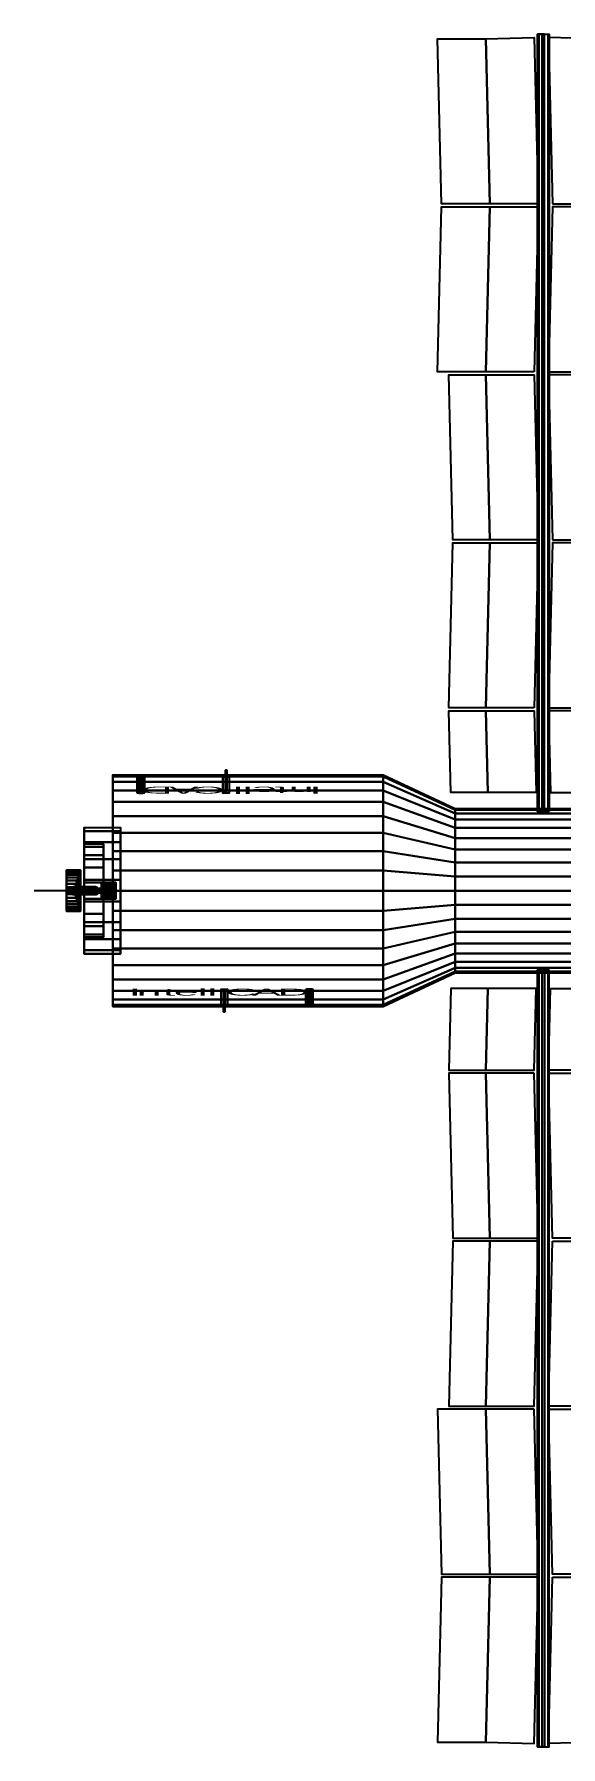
# Model space of a CAD drawing. Extents: x -10.7 to 3.9, y -6 to 6.
# Drawn here: x -10.71 to -7.04, y -5.95 to 5.95 of the extents above; entities that cross this region are included whole.
import ezdxf

# ---------------------------------------------------------------- set-up
doc = ezdxf.new("R2010")
doc.units = 0
doc.header["$MEASUREMENT"] = 0
doc.layers.get('0').update_dxf_attribs({"linetype": 'CONTINUOUS'})
doc.styles.add('IC_ROMND', font='ic-romnd.shx')
doc.styles.get("Standard").update_dxf_attribs({"font": 'ic-txt.shx'})

# ---------------------------------------------------------------- blocks, each defined once
blk = doc.blocks.new('SERVICE_MODULE_2000')
at = {"color": 7}
blk.add_line((5.953, 0), (0, 0), dxfattribs=at)
at = {"color": 252}
for points in [[(3.168, 4.772, 0.179), (2.831, 4.772, 0.301), (2.803, 5.919, 0.226), (3.14, 5.919, 0.103)], [(3.504, 4.772, 0.056), (3.168, 4.772, 0.179), (3.14, 5.919, 0.103), (3.477, 5.929, -0.02)], [(3.604, 4.772, 0.02), (3.941, 4.772, -0.103), (3.914, 5.919, -0.178), (3.576, 5.929, -0.056)], [(3.14, 3.605, 0.103), (2.803, 3.605, 0.226), (2.831, 4.752, 0.301), (3.168, 4.752, 0.179)], [(3.477, 3.605, -0.019), (3.14, 3.605, 0.103), (3.168, 4.752, 0.179), (3.504, 4.752, 0.056)], [(3.577, 3.605, -0.056), (3.914, 3.605, -0.178), (3.941, 4.752, -0.103), (3.604, 4.752, 0.02)], [(3.168, 2.438, 0.179), (2.911, 2.438, 0.272), (2.883, 3.585, 0.197), (3.14, 3.585, 0.103)], [(3.504, 2.438, 0.056), (3.168, 2.438, 0.179), (3.14, 3.585, 0.103), (3.477, 3.585, -0.019)], [(3.604, 2.438, 0.02), (3.941, 2.438, -0.103), (3.914, 3.585, -0.178), (3.577, 3.585, -0.056)], [(3.14, 1.27, 0.103), (2.883, 1.27, 0.197), (2.911, 2.418, 0.272), (3.168, 2.418, 0.179)], [(3.477, 1.27, -0.019), (3.14, 1.27, 0.103), (3.168, 2.418, 0.179), (3.504, 2.418, 0.056)], [(3.577, 1.27, -0.056), (3.914, 1.27, -0.178), (3.941, 2.418, -0.103), (3.604, 2.418, 0.02)], [(3.154, 0.682, 0.141), (2.897, 0.682, 0.234), (2.883, 1.25, 0.197), (3.14, 1.25, 0.103)], [(3.491, 0.682, 0.018), (3.154, 0.682, 0.141), (3.14, 1.25, 0.103), (3.477, 1.25, -0.019)], [(3.59, 0.682, -0.018), (3.927, 0.682, -0.141), (3.914, 1.25, -0.178), (3.577, 1.25, -0.056)], [(3.154, -0.679, 0.141), (2.897, -0.679, 0.234), (2.883, -1.248, 0.197), (3.14, -1.248, 0.103)], [(3.491, -0.679, 0.018), (3.154, -0.679, 0.141), (3.14, -1.248, 0.103), (3.477, -1.248, -0.019)], [(3.59, -0.679, -0.018), (3.927, -0.679, -0.141), (3.914, -1.248, -0.178), (3.577, -1.248, -0.056)], [(3.14, -1.268, 0.103), (2.883, -1.268, 0.197), (2.911, -2.415, 0.272), (3.168, -2.415, 0.179)], [(3.477, -1.268, -0.019), (3.14, -1.268, 0.103), (3.168, -2.415, 0.179), (3.504, -2.415, 0.056)], [(3.577, -1.268, -0.056), (3.914, -1.268, -0.178), (3.941, -2.415, -0.103), (3.604, -2.415, 0.02)], [(3.168, -2.435, 0.179), (2.911, -2.435, 0.272), (2.883, -3.582, 0.197), (3.14, -3.582, 0.103)], [(3.504, -2.435, 0.056), (3.168, -2.435, 0.179), (3.14, -3.582, 0.103), (3.477, -3.582, -0.019)], [(3.604, -2.435, 0.02), (3.941, -2.435, -0.103), (3.914, -3.582, -0.178), (3.577, -3.582, -0.056)], [(3.14, -3.602, 0.103), (2.803, -3.602, 0.226), (2.831, -4.75, 0.301), (3.168, -4.75, 0.179)], [(3.477, -3.602, -0.019), (3.14, -3.602, 0.103), (3.168, -4.75, 0.179), (3.504, -4.75, 0.056)], [(3.577, -3.602, -0.056), (3.914, -3.602, -0.178), (3.941, -4.75, -0.103), (3.604, -4.75, 0.02)], [(3.168, -4.77, 0.179), (2.831, -4.77, 0.301), (2.803, -5.917, 0.226), (3.14, -5.917, 0.103)], [(3.504, -4.77, 0.056), (3.168, -4.77, 0.179), (3.14, -5.917, 0.103), (3.477, -5.927, -0.02)], [(3.604, -4.77, 0.02), (3.941, -4.77, -0.103), (3.914, -5.917, -0.178), (3.576, -5.927, -0.056)]]:
    blk.add_3dface(points, dxfattribs=at)
at = {"color": 192, "extrusion": (0, 0.978898, 0.20435), "style": 'IC_ROMND'}
for s, p in [('D', (-0.963, -0.106, 0.716)), ('A', (-1.143, -0.106, 0.716)), ('C', (-1.327, -0.106, 0.716)), ('l', (-1.451, -0.106, 0.716)), ('l', (-1.518, -0.106, 0.716)), ('e', (-1.685, -0.106, 0.716)), ('t', (-1.761, -0.106, 0.716)), ('n', (-1.943, -0.106, 0.716)), ('I', (-1.999, -0.106, 0.716))]:
    blk.add_text(s, height=0.233, dxfattribs=at).set_placement(p)
at = {"color": 192, "extrusion": (0, 0.978898, 0.20435)}
blk.add_text('R', height=0.0278, dxfattribs=at).set_placement((-1.091, 0.094, 0.716))
at = {"color": 192, "extrusion": (0, -0.978898, 0.20435), "style": 'IC_ROMND'}
for s, p in [('I', (0.656, -0.103, 0.723)), ('n', (0.712, -0.103, 0.723)), ('t', (0.894, -0.103, 0.723)), ('e', (0.97, -0.103, 0.723)), ('l', (1.137, -0.103, 0.723)), ('l', (1.203, -0.103, 0.723)), ('C', (1.328, -0.103, 0.723)), ('A', (1.511, -0.103, 0.723)), ('D', (1.691, -0.103, 0.723))]:
    blk.add_text(s, height=0.233, dxfattribs=at).set_placement(p)
at = {"color": 192, "extrusion": (0, -0.978898, 0.20435)}
blk.add_text('R', height=0.0278, dxfattribs=at).set_placement((1.905, 0.097, 0.723))
at = {"color": 61}
mesh = blk.add_polymesh((2, 6), dxfattribs=dict(at, n_close=True))
for k, corner in enumerate([(3.581, 0.551, -0.015), (3.573, 0.551, 0.027), (3.533, 0.551, 0.042), (3.5, 0.551, 0.014), (3.508, 0.551, -0.028), (3.548, 0.551, -0.042), (3.581, 5.951, -0.015), (3.573, 5.951, 0.027), (3.533, 5.951, 0.042), (3.5, 5.951, 0.014), (3.508, 5.951, -0.028), (3.548, 5.951, -0.042)]):
    mesh.set_mesh_vertex(divmod(k, 6), corner)
at = {"color": 192}
mesh = blk.add_polymesh((6, 3), dxfattribs=at)
for k, corner in enumerate([(1.339, 0.805, 0.219), (1.339, 0.691, 0.195), (1.339, 0.691, 0.195), (1.329, 0.805, 0.219), (1.329, 0.691, 0.195), (1.329, 0.691, 0.195), (1.329, 0.837, 0.067), (1.329, 0.723, 0.043), (1.329, 0.691, 0.195), (1.339, 0.837, 0.067), (1.339, 0.723, 0.043), (1.339, 0.691, 0.195), (1.339, 0.837, 0.067), (1.339, 0.837, 0.067), (1.339, 0.805, 0.219), (1.329, 0.837, 0.067), (1.329, 0.837, 0.067), (1.329, 0.805, 0.219)]):
    mesh.set_mesh_vertex(divmod(k, 3), corner)
at = {"color": 61}
mesh = blk.add_polymesh((36, 4), dxfattribs=dict(at, m_close=True))
for k, corner in enumerate([(0.547, 0.389), (0.547, 0.805), (2.427, 0.805), (2.427, 0.747), (0.547, 0.383, 0.068), (0.547, 0.793, 0.14), (2.427, 0.793, 0.14), (2.427, 0.735, 0.13), (0.547, 0.366, 0.133), (0.547, 0.756, 0.275), (2.427, 0.756, 0.275), (2.427, 0.702, 0.255), (0.547, 0.337, 0.195), (0.547, 0.697, 0.403), (2.427, 0.697, 0.403), (2.427, 0.647, 0.373), (0.547, 0.298, 0.25), (0.547, 0.617, 0.517), (2.427, 0.617, 0.517), (2.427, 0.572, 0.48), (0.547, 0.25, 0.298), (0.547, 0.517, 0.617), (2.427, 0.517, 0.617), (2.427, 0.48, 0.572), (0.547, 0.195, 0.337), (0.547, 0.402, 0.697), (2.427, 0.402, 0.697), (2.427, 0.373, 0.647), (0.547, 0.133, 0.366), (0.547, 0.275, 0.756), (2.427, 0.275, 0.756), (2.427, 0.255, 0.702), (0.547, 0.068, 0.383), (0.547, 0.14, 0.793), (2.427, 0.14, 0.793), (2.427, 0.13, 0.735), (0.547, 0, 0.389), (0.547, 0, 0.805), (2.427, 0, 0.805), (2.427, 0, 0.747), (0.547, -0.068, 0.383), (0.547, -0.14, 0.793), (2.427, -0.14, 0.793), (2.427, -0.13, 0.735), (0.547, -0.133, 0.366), (0.547, -0.275, 0.756), (2.427, -0.275, 0.756), (2.427, -0.255, 0.702), (0.547, -0.195, 0.337), (0.547, -0.402, 0.697), (2.427, -0.402, 0.697), (2.427, -0.373, 0.647), (0.547, -0.25, 0.298), (0.547, -0.517, 0.617), (2.427, -0.517, 0.617), (2.427, -0.48, 0.572), (0.547, -0.298, 0.25), (0.547, -0.617, 0.517), (2.427, -0.617, 0.517), (2.427, -0.572, 0.48), (0.547, -0.337, 0.195), (0.547, -0.697, 0.403), (2.427, -0.697, 0.403), (2.427, -0.647, 0.373), (0.547, -0.366, 0.133), (0.547, -0.756, 0.275), (2.427, -0.756, 0.275), (2.427, -0.702, 0.255), (0.547, -0.383, 0.068), (0.547, -0.793, 0.14), (2.427, -0.793, 0.14), (2.427, -0.735, 0.13), (0.547, -0.389), (0.547, -0.805), (2.427, -0.805), (2.427, -0.747), (0.547, -0.383, -0.068), (0.547, -0.793, -0.14), (2.427, -0.793, -0.14), (2.427, -0.735, -0.13), (0.547, -0.366, -0.133), (0.547, -0.756, -0.275), (2.427, -0.756, -0.275), (2.427, -0.702, -0.255), (0.547, -0.337, -0.195), (0.547, -0.697, -0.402), (2.427, -0.697, -0.402), (2.427, -0.647, -0.373), (0.547, -0.298, -0.25), (0.547, -0.617, -0.517), (2.427, -0.617, -0.517), (2.427, -0.572, -0.48), (0.547, -0.25, -0.298), (0.547, -0.517, -0.617), (2.427, -0.517, -0.617), (2.427, -0.48, -0.572), (0.547, -0.195, -0.337), (0.547, -0.402, -0.697), (2.427, -0.402, -0.697), (2.427, -0.373, -0.647), (0.547, -0.133, -0.366), (0.547, -0.275, -0.756), (2.427, -0.275, -0.756), (2.427, -0.255, -0.702), (0.547, -0.068, -0.383), (0.547, -0.14, -0.793), (2.427, -0.14, -0.793), (2.427, -0.13, -0.735), (0.547, 0, -0.389), (0.547, 0, -0.805), (2.427, 0, -0.805), (2.427, 0, -0.747), (0.547, 0.068, -0.383), (0.547, 0.14, -0.793), (2.427, 0.14, -0.793), (2.427, 0.13, -0.735), (0.547, 0.133, -0.366), (0.547, 0.275, -0.756), (2.427, 0.275, -0.756), (2.427, 0.255, -0.702), (0.547, 0.195, -0.337), (0.547, 0.402, -0.697), (2.427, 0.402, -0.697), (2.427, 0.373, -0.647), (0.547, 0.25, -0.298), (0.547, 0.517, -0.617), (2.427, 0.517, -0.617), (2.427, 0.48, -0.572), (0.547, 0.298, -0.25), (0.547, 0.617, -0.517), (2.427, 0.617, -0.517), (2.427, 0.572, -0.48), (0.547, 0.337, -0.195), (0.547, 0.697, -0.403), (2.427, 0.697, -0.403), (2.427, 0.647, -0.373), (0.547, 0.366, -0.133), (0.547, 0.756, -0.275), (2.427, 0.756, -0.275), (2.427, 0.702, -0.255), (0.547, 0.383, -0.068), (0.547, 0.793, -0.14), (2.427, 0.793, -0.14), (2.427, 0.735, -0.13)]):
    mesh.set_mesh_vertex(divmod(k, 4), corner)
at = {"color": 192}
mesh = blk.add_polymesh((2, 18), dxfattribs=dict(at, n_close=True))
for k, corner in enumerate([(0.716, 0.794, 0.275), (0.718, 0.792, 0.283), (0.722, 0.791, 0.29), (0.729, 0.789, 0.296), (0.737, 0.789, 0.299), (0.745, 0.789, 0.299), (0.753, 0.789, 0.296), (0.76, 0.791, 0.29), (0.764, 0.792, 0.283), (0.766, 0.794, 0.275), (0.764, 0.796, 0.267), (0.76, 0.797, 0.259), (0.753, 0.798, 0.254), (0.745, 0.799, 0.251), (0.737, 0.799, 0.251), (0.729, 0.798, 0.254), (0.722, 0.797, 0.259), (0.718, 0.796, 0.267), (0.716, 0.68, 0.251), (0.718, 0.678, 0.259), (0.722, 0.677, 0.267), (0.729, 0.675, 0.272), (0.737, 0.675, 0.275), (0.745, 0.675, 0.275), (0.753, 0.675, 0.272), (0.76, 0.677, 0.267), (0.764, 0.678, 0.259), (0.766, 0.68, 0.251), (0.764, 0.682, 0.243), (0.76, 0.683, 0.236), (0.753, 0.684, 0.23), (0.745, 0.685, 0.227), (0.737, 0.685, 0.227), (0.729, 0.684, 0.23), (0.722, 0.683, 0.236), (0.718, 0.682, 0.243)]):
    mesh.set_mesh_vertex(divmod(k, 18), corner)
mesh = blk.add_polymesh((2, 3), dxfattribs=dict(at, n_close=True))
for k, corner in enumerate([(1.333, 0.8, 0.244), (1.311, 0.792, 0.282), (1.355, 0.792, 0.282), (1.333, 0.686, 0.221), (1.311, 0.678, 0.258), (1.355, 0.678, 0.258)]):
    mesh.set_mesh_vertex(divmod(k, 3), corner)
at = {"color": 61}
mesh = blk.add_polymesh((36, 4), dxfattribs=dict(at, m_close=True))
for k, corner in enumerate([(2.427, 0.747), (2.427, 0.805), (2.927, 0.57), (2.927, 0.495), (2.427, 0.735, 0.13), (2.427, 0.793, 0.14), (2.927, 0.561, 0.099), (2.927, 0.488, 0.086), (2.427, 0.702, 0.255), (2.427, 0.756, 0.275), (2.927, 0.536, 0.195), (2.927, 0.465, 0.169), (2.427, 0.647, 0.373), (2.427, 0.697, 0.403), (2.927, 0.494, 0.285), (2.927, 0.429, 0.248), (2.427, 0.572, 0.48), (2.427, 0.617, 0.517), (2.927, 0.437, 0.366), (2.927, 0.379, 0.318), (2.427, 0.48, 0.572), (2.427, 0.517, 0.617), (2.927, 0.366, 0.437), (2.927, 0.318, 0.379), (2.427, 0.373, 0.647), (2.427, 0.402, 0.697), (2.927, 0.285, 0.494), (2.927, 0.248, 0.429), (2.427, 0.255, 0.702), (2.427, 0.275, 0.756), (2.927, 0.195, 0.536), (2.927, 0.169, 0.465), (2.427, 0.13, 0.735), (2.427, 0.14, 0.793), (2.927, 0.099, 0.561), (2.927, 0.086, 0.488), (2.427, 0, 0.747), (2.427, 0, 0.805), (2.927, 0, 0.57), (2.927, 0, 0.495), (2.427, -0.13, 0.735), (2.427, -0.14, 0.793), (2.927, -0.099, 0.561), (2.927, -0.086, 0.488), (2.427, -0.255, 0.702), (2.427, -0.275, 0.756), (2.927, -0.195, 0.536), (2.927, -0.169, 0.465), (2.427, -0.373, 0.647), (2.427, -0.402, 0.697), (2.927, -0.285, 0.494), (2.927, -0.248, 0.429), (2.427, -0.48, 0.572), (2.427, -0.517, 0.617), (2.927, -0.366, 0.437), (2.927, -0.318, 0.379), (2.427, -0.572, 0.48), (2.427, -0.617, 0.517), (2.927, -0.437, 0.366), (2.927, -0.379, 0.318), (2.427, -0.647, 0.373), (2.427, -0.697, 0.403), (2.927, -0.494, 0.285), (2.927, -0.429, 0.248), (2.427, -0.702, 0.255), (2.427, -0.756, 0.275), (2.927, -0.536, 0.195), (2.927, -0.465, 0.169), (2.427, -0.735, 0.13), (2.427, -0.793, 0.14), (2.927, -0.561, 0.099), (2.927, -0.488, 0.086), (2.427, -0.747), (2.427, -0.805), (2.927, -0.57), (2.927, -0.495), (2.427, -0.735, -0.13), (2.427, -0.793, -0.14), (2.927, -0.561, -0.099), (2.927, -0.488, -0.086), (2.427, -0.702, -0.255), (2.427, -0.756, -0.275), (2.927, -0.536, -0.195), (2.927, -0.465, -0.169), (2.427, -0.647, -0.373), (2.427, -0.697, -0.402), (2.927, -0.494, -0.285), (2.927, -0.429, -0.248), (2.427, -0.572, -0.48), (2.427, -0.617, -0.517), (2.927, -0.437, -0.366), (2.927, -0.379, -0.318), (2.427, -0.48, -0.572), (2.427, -0.517, -0.617), (2.927, -0.366, -0.437), (2.927, -0.318, -0.379), (2.427, -0.373, -0.647), (2.427, -0.402, -0.697), (2.927, -0.285, -0.494), (2.927, -0.248, -0.429), (2.427, -0.255, -0.702), (2.427, -0.275, -0.756), (2.927, -0.195, -0.536), (2.927, -0.169, -0.465), (2.427, -0.13, -0.735), (2.427, -0.14, -0.793), (2.927, -0.099, -0.561), (2.927, -0.086, -0.488), (2.427, 0, -0.747), (2.427, 0, -0.805), (2.927, 0, -0.57), (2.927, 0, -0.495), (2.427, 0.13, -0.735), (2.427, 0.14, -0.793), (2.927, 0.099, -0.561), (2.927, 0.086, -0.488), (2.427, 0.255, -0.702), (2.427, 0.275, -0.756), (2.927, 0.195, -0.536), (2.927, 0.169, -0.465), (2.427, 0.373, -0.647), (2.427, 0.402, -0.697), (2.927, 0.285, -0.494), (2.927, 0.248, -0.429), (2.427, 0.48, -0.572), (2.427, 0.517, -0.617), (2.927, 0.366, -0.437), (2.927, 0.318, -0.379), (2.427, 0.572, -0.48), (2.427, 0.617, -0.517), (2.927, 0.437, -0.366), (2.927, 0.379, -0.318), (2.427, 0.647, -0.373), (2.427, 0.697, -0.403), (2.927, 0.494, -0.285), (2.927, 0.429, -0.248), (2.427, 0.702, -0.255), (2.427, 0.756, -0.275), (2.927, 0.536, -0.195), (2.927, 0.465, -0.169), (2.427, 0.735, -0.13), (2.427, 0.793, -0.14), (2.927, 0.561, -0.099), (2.927, 0.488, -0.086)]):
    mesh.set_mesh_vertex(divmod(k, 4), corner)
mesh = blk.add_polymesh((36, 4), dxfattribs=dict(at, m_close=True))
for k, corner in enumerate([(2.927, 0.495), (2.927, 0.57), (4.127, 0.57), (4.127, 0.495), (2.927, 0.488, 0.086), (2.927, 0.561, 0.099), (4.127, 0.561, 0.099), (4.127, 0.488, 0.086), (2.927, 0.465, 0.169), (2.927, 0.536, 0.195), (4.127, 0.536, 0.195), (4.127, 0.465, 0.169), (2.927, 0.429, 0.248), (2.927, 0.494, 0.285), (4.127, 0.494, 0.285), (4.127, 0.429, 0.248), (2.927, 0.379, 0.318), (2.927, 0.437, 0.366), (4.127, 0.437, 0.366), (4.127, 0.379, 0.318), (2.927, 0.318, 0.379), (2.927, 0.366, 0.437), (4.127, 0.366, 0.437), (4.127, 0.318, 0.379), (2.927, 0.248, 0.429), (2.927, 0.285, 0.494), (4.127, 0.285, 0.494), (4.127, 0.248, 0.429), (2.927, 0.169, 0.465), (2.927, 0.195, 0.536), (4.127, 0.195, 0.536), (4.127, 0.169, 0.465), (2.927, 0.086, 0.488), (2.927, 0.099, 0.561), (4.127, 0.099, 0.561), (4.127, 0.086, 0.488), (2.927, 0, 0.495), (2.927, 0, 0.57), (4.127, 0, 0.57), (4.127, 0, 0.495), (2.927, -0.086, 0.488), (2.927, -0.099, 0.561), (4.127, -0.099, 0.561), (4.127, -0.086, 0.488), (2.927, -0.169, 0.465), (2.927, -0.195, 0.536), (4.127, -0.195, 0.536), (4.127, -0.169, 0.465), (2.927, -0.248, 0.429), (2.927, -0.285, 0.494), (4.127, -0.285, 0.494), (4.127, -0.248, 0.429), (2.927, -0.318, 0.379), (2.927, -0.366, 0.437), (4.127, -0.366, 0.437), (4.127, -0.318, 0.379), (2.927, -0.379, 0.318), (2.927, -0.437, 0.366), (4.127, -0.437, 0.366), (4.127, -0.379, 0.318), (2.927, -0.429, 0.248), (2.927, -0.494, 0.285), (4.127, -0.494, 0.285), (4.127, -0.429, 0.248), (2.927, -0.465, 0.169), (2.927, -0.536, 0.195), (4.127, -0.536, 0.195), (4.127, -0.465, 0.169), (2.927, -0.488, 0.086), (2.927, -0.561, 0.099), (4.127, -0.561, 0.099), (4.127, -0.488, 0.086), (2.927, -0.495), (2.927, -0.57), (4.127, -0.57), (4.127, -0.495), (2.927, -0.488, -0.086), (2.927, -0.561, -0.099), (4.127, -0.561, -0.099), (4.127, -0.488, -0.086), (2.927, -0.465, -0.169), (2.927, -0.536, -0.195), (4.127, -0.536, -0.195), (4.127, -0.465, -0.169), (2.927, -0.429, -0.248), (2.927, -0.494, -0.285), (4.127, -0.494, -0.285), (4.127, -0.429, -0.248), (2.927, -0.379, -0.318), (2.927, -0.437, -0.366), (4.127, -0.437, -0.366), (4.127, -0.379, -0.318), (2.927, -0.318, -0.379), (2.927, -0.366, -0.437), (4.127, -0.366, -0.437), (4.127, -0.318, -0.379), (2.927, -0.248, -0.429), (2.927, -0.285, -0.494), (4.127, -0.285, -0.494), (4.127, -0.248, -0.429), (2.927, -0.169, -0.465), (2.927, -0.195, -0.536), (4.127, -0.195, -0.536), (4.127, -0.169, -0.465), (2.927, -0.086, -0.488), (2.927, -0.099, -0.561), (4.127, -0.099, -0.561), (4.127, -0.086, -0.488), (2.927, 0, -0.495), (2.927, 0, -0.57), (4.127, 0, -0.57), (4.127, 0, -0.495), (2.927, 0.086, -0.488), (2.927, 0.099, -0.561), (4.127, 0.099, -0.561), (4.127, 0.086, -0.488), (2.927, 0.169, -0.465), (2.927, 0.195, -0.536), (4.127, 0.195, -0.536), (4.127, 0.169, -0.465), (2.927, 0.248, -0.429), (2.927, 0.285, -0.494), (4.127, 0.285, -0.494), (4.127, 0.248, -0.429), (2.927, 0.318, -0.379), (2.927, 0.366, -0.437), (4.127, 0.366, -0.437), (4.127, 0.318, -0.379), (2.927, 0.379, -0.318), (2.927, 0.437, -0.366), (4.127, 0.437, -0.366), (4.127, 0.379, -0.318), (2.927, 0.429, -0.248), (2.927, 0.494, -0.285), (4.127, 0.494, -0.285), (4.127, 0.429, -0.248), (2.927, 0.465, -0.169), (2.927, 0.536, -0.195), (4.127, 0.536, -0.195), (4.127, 0.465, -0.169), (2.927, 0.488, -0.086), (2.927, 0.561, -0.099), (4.127, 0.561, -0.099), (4.127, 0.488, -0.086)]):
    mesh.set_mesh_vertex(divmod(k, 4), corner)
at = {"color": 253}
mesh = blk.add_polymesh((18, 5), dxfattribs=dict(at, m_close=True))
for k, corner in enumerate([(0.481, 0), (0.481, 0.323), (0.347, 0.323), (0.347, 0.44), (0.6, 0.44), (0.481, 0), (0.481, 0.304, 0.11), (0.347, 0.304, 0.11), (0.347, 0.413, 0.15), (0.6, 0.413, 0.15), (0.481, 0), (0.481, 0.247, 0.208), (0.347, 0.247, 0.208), (0.347, 0.337, 0.283), (0.6, 0.337, 0.283), (0.481, 0), (0.481, 0.162, 0.28), (0.347, 0.162, 0.28), (0.347, 0.22, 0.381), (0.6, 0.22, 0.381), (0.481, 0), (0.481, 0.056, 0.318), (0.347, 0.056, 0.318), (0.347, 0.076, 0.433), (0.6, 0.076, 0.433), (0.481, 0), (0.481, -0.056, 0.318), (0.347, -0.056, 0.318), (0.347, -0.076, 0.433), (0.6, -0.076, 0.433), (0.481, 0), (0.481, -0.162, 0.28), (0.347, -0.162, 0.28), (0.347, -0.22, 0.381), (0.6, -0.22, 0.381), (0.481, 0), (0.481, -0.247, 0.208), (0.347, -0.247, 0.208), (0.347, -0.337, 0.283), (0.6, -0.337, 0.283), (0.481, 0), (0.481, -0.304, 0.11), (0.347, -0.304, 0.11), (0.347, -0.413, 0.15), (0.6, -0.413, 0.15), (0.481, 0), (0.481, -0.323), (0.347, -0.323), (0.347, -0.44), (0.6, -0.44), (0.481, 0), (0.481, -0.304, -0.11), (0.347, -0.304, -0.11), (0.347, -0.413, -0.15), (0.6, -0.413, -0.15), (0.481, 0), (0.481, -0.247, -0.208), (0.347, -0.247, -0.208), (0.347, -0.337, -0.283), (0.6, -0.337, -0.283), (0.481, 0), (0.481, -0.162, -0.28), (0.347, -0.162, -0.28), (0.347, -0.22, -0.381), (0.6, -0.22, -0.381), (0.481, 0), (0.481, -0.056, -0.318), (0.347, -0.056, -0.318), (0.347, -0.076, -0.433), (0.6, -0.076, -0.433), (0.481, 0), (0.481, 0.056, -0.318), (0.347, 0.056, -0.318), (0.347, 0.076, -0.433), (0.6, 0.076, -0.433), (0.481, 0), (0.481, 0.162, -0.28), (0.347, 0.162, -0.28), (0.347, 0.22, -0.381), (0.6, 0.22, -0.381), (0.481, 0), (0.481, 0.247, -0.208), (0.347, 0.247, -0.208), (0.347, 0.337, -0.283), (0.6, 0.337, -0.283), (0.481, 0), (0.481, 0.304, -0.11), (0.347, 0.304, -0.11), (0.347, 0.413, -0.15), (0.6, 0.413, -0.15)]):
    mesh.set_mesh_vertex(divmod(k, 5), corner)
at = {"color": 121}
mesh = blk.add_polymesh((36, 4), dxfattribs=dict(at, m_close=True))
for k, corner in enumerate([(0.225, 0, 1.684), (0.225, 0, 1.827), (0.321, 0, 1.827), (0.278, 0, 1.684), (0.225, 0, 1.684), (0.225, 0.024, 1.825), (0.321, 0.024, 1.825), (0.278, 0, 1.684), (0.225, 0, 1.684), (0.225, 0.048, 1.818), (0.321, 0.048, 1.818), (0.278, 0, 1.684), (0.225, 0, 1.684), (0.225, 0.071, 1.808), (0.321, 0.071, 1.808), (0.278, 0, 1.684), (0.225, 0, 1.684), (0.225, 0.091, 1.793), (0.321, 0.091, 1.793), (0.278, 0, 1.684), (0.225, 0, 1.684), (0.225, 0.109, 1.776), (0.321, 0.109, 1.776), (0.278, 0, 1.684), (0.225, 0, 1.684), (0.225, 0.123, 1.755), (0.321, 0.123, 1.755), (0.278, 0, 1.684), (0.225, 0, 1.684), (0.225, 0.134, 1.733), (0.321, 0.134, 1.733), (0.278, 0, 1.684), (0.225, 0, 1.684), (0.225, 0.14, 1.709), (0.321, 0.14, 1.709), (0.278, 0, 1.684), (0.225, 0, 1.684), (0.225, 0.142, 1.684), (0.321, 0.142, 1.684), (0.278, 0, 1.684), (0.225, 0, 1.684), (0.225, 0.14, 1.659), (0.321, 0.14, 1.659), (0.278, 0, 1.684), (0.225, 0, 1.684), (0.225, 0.134, 1.635), (0.321, 0.134, 1.635), (0.278, 0, 1.684), (0.225, 0, 1.684), (0.225, 0.123, 1.613), (0.321, 0.123, 1.613), (0.278, 0, 1.684), (0.225, 0, 1.684), (0.225, 0.109, 1.592), (0.321, 0.109, 1.592), (0.278, 0, 1.684), (0.225, 0, 1.684), (0.225, 0.091, 1.575), (0.321, 0.091, 1.575), (0.278, 0, 1.684), (0.225, 0, 1.684), (0.225, 0.071, 1.56), (0.321, 0.071, 1.56), (0.278, 0, 1.684), (0.225, 0, 1.684), (0.225, 0.048, 1.55), (0.321, 0.048, 1.55), (0.278, 0, 1.684), (0.225, 0, 1.684), (0.225, 0.024, 1.544), (0.321, 0.024, 1.544), (0.278, 0, 1.684), (0.225, 0, 1.684), (0.225, 0, 1.541), (0.321, 0, 1.541), (0.278, 0, 1.684), (0.225, 0, 1.684), (0.225, -0.025, 1.544), (0.321, -0.025, 1.544), (0.278, 0, 1.684), (0.225, 0, 1.684), (0.225, -0.049, 1.55), (0.321, -0.049, 1.55), (0.278, 0, 1.684), (0.225, 0, 1.684), (0.225, -0.072, 1.56), (0.321, -0.072, 1.56), (0.278, 0, 1.684), (0.225, 0, 1.684), (0.225, -0.092, 1.575), (0.321, -0.092, 1.575), (0.278, 0, 1.684), (0.225, 0, 1.684), (0.225, -0.11, 1.592), (0.321, -0.11, 1.592), (0.278, 0, 1.684), (0.225, 0, 1.684), (0.225, -0.124, 1.613), (0.321, -0.124, 1.613), (0.278, 0, 1.684), (0.225, 0, 1.684), (0.225, -0.134, 1.635), (0.321, -0.134, 1.635), (0.278, 0, 1.684), (0.225, 0, 1.684), (0.225, -0.141, 1.659), (0.321, -0.141, 1.659), (0.278, 0, 1.684), (0.225, 0, 1.684), (0.225, -0.143, 1.684), (0.321, -0.143, 1.684), (0.278, 0, 1.684), (0.225, 0, 1.684), (0.225, -0.141, 1.709), (0.321, -0.141, 1.709), (0.278, 0, 1.684), (0.225, 0, 1.684), (0.225, -0.134, 1.733), (0.321, -0.134, 1.733), (0.278, 0, 1.684), (0.225, 0, 1.684), (0.225, -0.124, 1.755), (0.321, -0.124, 1.755), (0.278, 0, 1.684), (0.225, 0, 1.684), (0.225, -0.11, 1.776), (0.321, -0.11, 1.776), (0.278, 0, 1.684), (0.225, 0, 1.684), (0.225, -0.092, 1.793), (0.321, -0.092, 1.793), (0.278, 0, 1.684), (0.225, 0, 1.684), (0.225, -0.072, 1.808), (0.321, -0.072, 1.808), (0.278, 0, 1.684), (0.225, 0, 1.684), (0.225, -0.049, 1.818), (0.321, -0.049, 1.818), (0.278, 0, 1.684), (0.225, 0, 1.684), (0.225, -0.025, 1.825), (0.321, -0.025, 1.825), (0.278, 0, 1.684)]):
    mesh.set_mesh_vertex(divmod(k, 4), corner)
at = {"color": 143}
mesh = blk.add_polymesh((36, 4), dxfattribs=dict(at, m_close=True))
for k, corner in enumerate([(0.27, -0.015, 1.503), (0.27, -0.015, 1.545), (0.27, 0.015, 1.545), (0.27, 0.015, 1.503), (0.27, -0.015, 1.503), (0.263, -0.015, 1.544), (0.263, 0.015, 1.544), (0.27, 0.015, 1.503), (0.27, -0.015, 1.503), (0.256, -0.015, 1.543), (0.256, 0.015, 1.543), (0.27, 0.015, 1.503), (0.27, -0.015, 1.503), (0.249, -0.015, 1.539), (0.249, 0.015, 1.539), (0.27, 0.015, 1.503), (0.27, -0.015, 1.503), (0.243, -0.015, 1.535), (0.243, 0.015, 1.535), (0.27, 0.015, 1.503), (0.27, -0.015, 1.503), (0.238, -0.015, 1.53), (0.238, 0.015, 1.53), (0.27, 0.015, 1.503), (0.27, -0.015, 1.503), (0.234, -0.015, 1.524), (0.234, 0.015, 1.524), (0.27, 0.015, 1.503), (0.27, -0.015, 1.503), (0.231, -0.015, 1.517), (0.231, 0.015, 1.517), (0.27, 0.015, 1.503), (0.27, -0.015, 1.503), (0.229, -0.015, 1.51), (0.229, 0.015, 1.51), (0.27, 0.015, 1.503), (0.27, -0.015, 1.503), (0.228, -0.015, 1.503), (0.228, 0.015, 1.503), (0.27, 0.015, 1.503), (0.27, -0.015, 1.503), (0.229, -0.015, 1.496), (0.229, 0.015, 1.496), (0.27, 0.015, 1.503), (0.27, -0.015, 1.503), (0.231, -0.015, 1.488), (0.231, 0.015, 1.488), (0.27, 0.015, 1.503), (0.27, -0.015, 1.503), (0.234, -0.015, 1.482), (0.234, 0.015, 1.482), (0.27, 0.015, 1.503), (0.27, -0.015, 1.503), (0.238, -0.015, 1.476), (0.238, 0.015, 1.476), (0.27, 0.015, 1.503), (0.27, -0.015, 1.503), (0.243, -0.015, 1.471), (0.243, 0.015, 1.471), (0.27, 0.015, 1.503), (0.27, -0.015, 1.503), (0.249, -0.015, 1.466), (0.249, 0.015, 1.466), (0.27, 0.015, 1.503), (0.27, -0.015, 1.503), (0.256, -0.015, 1.463), (0.256, 0.015, 1.463), (0.27, 0.015, 1.503), (0.27, -0.015, 1.503), (0.263, -0.015, 1.461), (0.263, 0.015, 1.461), (0.27, 0.015, 1.503), (0.27, -0.015, 1.503), (0.27, -0.015, 1.461), (0.27, 0.015, 1.461), (0.27, 0.015, 1.503), (0.27, -0.015, 1.503), (0.278, -0.015, 1.461), (0.278, 0.015, 1.461), (0.27, 0.015, 1.503), (0.27, -0.015, 1.503), (0.285, -0.015, 1.463), (0.285, 0.015, 1.463), (0.27, 0.015, 1.503), (0.27, -0.015, 1.503), (0.291, -0.015, 1.466), (0.291, 0.015, 1.466), (0.27, 0.015, 1.503), (0.27, -0.015, 1.503), (0.298, -0.015, 1.471), (0.298, 0.015, 1.471), (0.27, 0.015, 1.503), (0.27, -0.015, 1.503), (0.303, -0.015, 1.476), (0.303, 0.015, 1.476), (0.27, 0.015, 1.503), (0.27, -0.015, 1.503), (0.307, -0.015, 1.482), (0.307, 0.015, 1.482), (0.27, 0.015, 1.503), (0.27, -0.015, 1.503), (0.31, -0.015, 1.488), (0.31, 0.015, 1.488), (0.27, 0.015, 1.503), (0.27, -0.015, 1.503), (0.312, -0.015, 1.496), (0.312, 0.015, 1.496), (0.27, 0.015, 1.503), (0.27, -0.015, 1.503), (0.313, -0.015, 1.503), (0.313, 0.015, 1.503), (0.27, 0.015, 1.503), (0.27, -0.015, 1.503), (0.312, -0.015, 1.51), (0.312, 0.015, 1.51), (0.27, 0.015, 1.503), (0.27, -0.015, 1.503), (0.31, -0.015, 1.517), (0.31, 0.015, 1.517), (0.27, 0.015, 1.503), (0.27, -0.015, 1.503), (0.307, -0.015, 1.524), (0.307, 0.015, 1.524), (0.27, 0.015, 1.503), (0.27, -0.015, 1.503), (0.303, -0.015, 1.53), (0.303, 0.015, 1.53), (0.27, 0.015, 1.503), (0.27, -0.015, 1.503), (0.298, -0.015, 1.535), (0.298, 0.015, 1.535), (0.27, 0.015, 1.503), (0.27, -0.015, 1.503), (0.291, -0.015, 1.539), (0.291, 0.015, 1.539), (0.27, 0.015, 1.503), (0.27, -0.015, 1.503), (0.285, -0.015, 1.543), (0.285, 0.015, 1.543), (0.27, 0.015, 1.503), (0.27, -0.015, 1.503), (0.278, -0.015, 1.544), (0.278, 0.015, 1.544), (0.27, 0.015, 1.503)]):
    mesh.set_mesh_vertex(divmod(k, 4), corner)
at = {"color": 41}
mesh = blk.add_polymesh((36, 4), dxfattribs=dict(at, m_close=True))
for k, corner in enumerate([(0.276, 0, 1.471), (0.276, 0.027, 1.471), (0.422, 0.027, 0.753), (0.422, 0, 0.753), (0.276, 0, 1.471), (0.271, 0.026, 1.47), (0.417, 0.026, 0.752), (0.422, 0, 0.753), (0.276, 0, 1.471), (0.267, 0.025, 1.47), (0.413, 0.025, 0.751), (0.422, 0, 0.753), (0.276, 0, 1.471), (0.262, 0.023, 1.469), (0.409, 0.023, 0.75), (0.422, 0, 0.753), (0.276, 0, 1.471), (0.259, 0.02, 1.468), (0.405, 0.02, 0.749), (0.422, 0, 0.753), (0.276, 0, 1.471), (0.255, 0.017, 1.467), (0.402, 0.017, 0.748), (0.422, 0, 0.753), (0.276, 0, 1.471), (0.253, 0.013, 1.467), (0.399, 0.013, 0.748), (0.422, 0, 0.753), (0.276, 0, 1.471), (0.251, 0.009, 1.466), (0.397, 0.009, 0.747), (0.422, 0, 0.753), (0.276, 0, 1.471), (0.25, 0.004, 1.466), (0.396, 0.004, 0.747), (0.422, 0, 0.753), (0.276, 0, 1.471), (0.249, 0, 1.466), (0.395, 0, 0.747), (0.422, 0, 0.753), (0.276, 0, 1.471), (0.25, -0.005, 1.466), (0.396, -0.005, 0.747), (0.422, 0, 0.753), (0.276, 0, 1.471), (0.251, -0.01, 1.466), (0.397, -0.01, 0.747), (0.422, 0, 0.753), (0.276, 0, 1.471), (0.253, -0.014, 1.467), (0.399, -0.014, 0.748), (0.422, 0, 0.753), (0.276, 0, 1.471), (0.255, -0.018, 1.467), (0.402, -0.018, 0.748), (0.422, 0, 0.753), (0.276, 0, 1.471), (0.259, -0.021, 1.468), (0.405, -0.021, 0.749), (0.422, 0, 0.753), (0.276, 0, 1.471), (0.262, -0.024, 1.469), (0.409, -0.024, 0.75), (0.422, 0, 0.753), (0.276, 0, 1.471), (0.267, -0.026, 1.47), (0.413, -0.026, 0.751), (0.422, 0, 0.753), (0.276, 0, 1.471), (0.271, -0.027, 1.47), (0.417, -0.027, 0.752), (0.422, 0, 0.753), (0.276, 0, 1.471), (0.276, -0.027, 1.471), (0.422, -0.027, 0.753), (0.422, 0, 0.753), (0.276, 0, 1.471), (0.28, -0.027, 1.472), (0.426, -0.027, 0.753), (0.422, 0, 0.753), (0.276, 0, 1.471), (0.285, -0.026, 1.473), (0.431, -0.026, 0.754), (0.422, 0, 0.753), (0.276, 0, 1.471), (0.289, -0.024, 1.474), (0.435, -0.024, 0.755), (0.422, 0, 0.753), (0.276, 0, 1.471), (0.293, -0.021, 1.475), (0.439, -0.021, 0.756), (0.422, 0, 0.753), (0.276, 0, 1.471), (0.296, -0.018, 1.476), (0.442, -0.018, 0.757), (0.422, 0, 0.753), (0.276, 0, 1.471), (0.299, -0.014, 1.476), (0.445, -0.014, 0.757), (0.422, 0, 0.753), (0.276, 0, 1.471), (0.301, -0.01, 1.476), (0.447, -0.01, 0.758), (0.422, 0, 0.753), (0.276, 0, 1.471), (0.302, -0.005, 1.477), (0.448, -0.005, 0.758), (0.422, 0, 0.753), (0.276, 0, 1.471), (0.302, 0, 1.477), (0.448, 0, 0.758), (0.422, 0, 0.753), (0.276, 0, 1.471), (0.302, 0.004, 1.477), (0.448, 0.004, 0.758), (0.422, 0, 0.753), (0.276, 0, 1.471), (0.301, 0.009, 1.476), (0.447, 0.009, 0.758), (0.422, 0, 0.753), (0.276, 0, 1.471), (0.299, 0.013, 1.476), (0.445, 0.013, 0.757), (0.422, 0, 0.753), (0.276, 0, 1.471), (0.296, 0.017, 1.476), (0.442, 0.017, 0.757), (0.422, 0, 0.753), (0.276, 0, 1.471), (0.293, 0.02, 1.475), (0.439, 0.02, 0.756), (0.422, 0, 0.753), (0.276, 0, 1.471), (0.289, 0.023, 1.474), (0.435, 0.023, 0.755), (0.422, 0, 0.753), (0.276, 0, 1.471), (0.285, 0.025, 1.473), (0.431, 0.025, 0.754), (0.422, 0, 0.753), (0.276, 0, 1.471), (0.28, 0.026, 1.472), (0.426, 0.026, 0.753), (0.422, 0, 0.753)]):
    mesh.set_mesh_vertex(divmod(k, 4), corner)
at = {"color": 143}
mesh = blk.add_polymesh((36, 4), dxfattribs=dict(at, m_close=True))
for k, corner in enumerate([(0.428, -0.015, 0.721), (0.428, -0.015, 0.763), (0.428, 0.016, 0.763), (0.428, 0.016, 0.721), (0.428, -0.015, 0.721), (0.421, -0.015, 0.762), (0.421, 0.016, 0.762), (0.428, 0.016, 0.721), (0.428, -0.015, 0.721), (0.414, -0.015, 0.76), (0.414, 0.016, 0.76), (0.428, 0.016, 0.721), (0.428, -0.015, 0.721), (0.407, -0.015, 0.757), (0.407, 0.016, 0.757), (0.428, 0.016, 0.721), (0.428, -0.015, 0.721), (0.401, -0.015, 0.753), (0.401, 0.016, 0.753), (0.428, 0.016, 0.721), (0.428, -0.015, 0.721), (0.396, -0.015, 0.748), (0.396, 0.016, 0.748), (0.428, 0.016, 0.721), (0.428, -0.015, 0.721), (0.392, -0.015, 0.742), (0.392, 0.016, 0.742), (0.428, 0.016, 0.721), (0.428, -0.015, 0.721), (0.389, -0.015, 0.735), (0.389, 0.016, 0.735), (0.428, 0.016, 0.721), (0.428, -0.015, 0.721), (0.387, -0.015, 0.728), (0.387, 0.016, 0.728), (0.428, 0.016, 0.721), (0.428, -0.015, 0.721), (0.386, -0.015, 0.721), (0.386, 0.016, 0.721), (0.428, 0.016, 0.721), (0.428, -0.015, 0.721), (0.387, -0.015, 0.713), (0.387, 0.016, 0.713), (0.428, 0.016, 0.721), (0.428, -0.015, 0.721), (0.389, -0.015, 0.706), (0.389, 0.016, 0.706), (0.428, 0.016, 0.721), (0.428, -0.015, 0.721), (0.392, -0.015, 0.7), (0.392, 0.016, 0.7), (0.428, 0.016, 0.721), (0.428, -0.015, 0.721), (0.396, -0.015, 0.694), (0.396, 0.016, 0.694), (0.428, 0.016, 0.721), (0.428, -0.015, 0.721), (0.401, -0.015, 0.688), (0.401, 0.016, 0.688), (0.428, 0.016, 0.721), (0.428, -0.015, 0.721), (0.407, -0.015, 0.684), (0.407, 0.016, 0.684), (0.428, 0.016, 0.721), (0.428, -0.015, 0.721), (0.414, -0.015, 0.681), (0.414, 0.016, 0.681), (0.428, 0.016, 0.721), (0.428, -0.015, 0.721), (0.421, -0.015, 0.679), (0.421, 0.016, 0.679), (0.428, 0.016, 0.721), (0.428, -0.015, 0.721), (0.428, -0.015, 0.678), (0.428, 0.016, 0.678), (0.428, 0.016, 0.721), (0.428, -0.015, 0.721), (0.436, -0.015, 0.679), (0.436, 0.016, 0.679), (0.428, 0.016, 0.721), (0.428, -0.015, 0.721), (0.443, -0.015, 0.681), (0.443, 0.016, 0.681), (0.428, 0.016, 0.721), (0.428, -0.015, 0.721), (0.449, -0.015, 0.684), (0.449, 0.016, 0.684), (0.428, 0.016, 0.721), (0.428, -0.015, 0.721), (0.455, -0.015, 0.688), (0.455, 0.016, 0.688), (0.428, 0.016, 0.721), (0.428, -0.015, 0.721), (0.461, -0.015, 0.694), (0.461, 0.016, 0.694), (0.428, 0.016, 0.721), (0.428, -0.015, 0.721), (0.465, -0.015, 0.7), (0.465, 0.016, 0.7), (0.428, 0.016, 0.721), (0.428, -0.015, 0.721), (0.468, -0.015, 0.706), (0.468, 0.016, 0.706), (0.428, 0.016, 0.721), (0.428, -0.015, 0.721), (0.47, -0.015, 0.713), (0.47, 0.016, 0.713), (0.428, 0.016, 0.721), (0.428, -0.015, 0.721), (0.47, -0.015, 0.721), (0.47, 0.016, 0.721), (0.428, 0.016, 0.721), (0.428, -0.015, 0.721), (0.47, -0.015, 0.728), (0.47, 0.016, 0.728), (0.428, 0.016, 0.721), (0.428, -0.015, 0.721), (0.468, -0.015, 0.735), (0.468, 0.016, 0.735), (0.428, 0.016, 0.721), (0.428, -0.015, 0.721), (0.465, -0.015, 0.742), (0.465, 0.016, 0.742), (0.428, 0.016, 0.721), (0.428, -0.015, 0.721), (0.461, -0.015, 0.748), (0.461, 0.016, 0.748), (0.428, 0.016, 0.721), (0.428, -0.015, 0.721), (0.455, -0.015, 0.753), (0.455, 0.016, 0.753), (0.428, 0.016, 0.721), (0.428, -0.015, 0.721), (0.449, -0.015, 0.757), (0.449, 0.016, 0.757), (0.428, 0.016, 0.721), (0.428, -0.015, 0.721), (0.443, -0.015, 0.76), (0.443, 0.016, 0.76), (0.428, 0.016, 0.721), (0.428, -0.015, 0.721), (0.436, -0.015, 0.762), (0.436, 0.016, 0.762), (0.428, 0.016, 0.721)]):
    mesh.set_mesh_vertex(divmod(k, 4), corner)
at = {"color": 41}
mesh = blk.add_polymesh((36, 4), dxfattribs=dict(at, m_close=True))
for k, corner in enumerate([(0.467, 0, 0.721), (0.467, 0, 0.777), (0.566, 0, 0.777), (0.566, 0, 0.721), (0.467, 0, 0.721), (0.467, 0.009, 0.776), (0.566, 0.009, 0.776), (0.566, 0, 0.721), (0.467, 0, 0.721), (0.467, 0.019, 0.773), (0.566, 0.019, 0.773), (0.566, 0, 0.721), (0.467, 0, 0.721), (0.467, 0.028, 0.769), (0.566, 0.028, 0.769), (0.566, 0, 0.721), (0.467, 0, 0.721), (0.467, 0.036, 0.764), (0.566, 0.036, 0.764), (0.566, 0, 0.721), (0.467, 0, 0.721), (0.467, 0.043, 0.757), (0.566, 0.043, 0.757), (0.566, 0, 0.721), (0.467, 0, 0.721), (0.467, 0.048, 0.749), (0.566, 0.048, 0.749), (0.566, 0, 0.721), (0.467, 0, 0.721), (0.467, 0.052, 0.74), (0.566, 0.052, 0.74), (0.566, 0, 0.721), (0.467, 0, 0.721), (0.467, 0.055, 0.73), (0.566, 0.055, 0.73), (0.566, 0, 0.721), (0.467, 0, 0.721), (0.467, 0.056, 0.721), (0.566, 0.056, 0.721), (0.566, 0, 0.721), (0.467, 0, 0.721), (0.467, 0.055, 0.711), (0.566, 0.055, 0.711), (0.566, 0, 0.721), (0.467, 0, 0.721), (0.467, 0.052, 0.701), (0.566, 0.052, 0.701), (0.566, 0, 0.721), (0.467, 0, 0.721), (0.467, 0.048, 0.692), (0.566, 0.048, 0.692), (0.566, 0, 0.721), (0.467, 0, 0.721), (0.467, 0.043, 0.684), (0.566, 0.043, 0.684), (0.566, 0, 0.721), (0.467, 0, 0.721), (0.467, 0.036, 0.677), (0.566, 0.036, 0.677), (0.566, 0, 0.721), (0.467, 0, 0.721), (0.467, 0.028, 0.672), (0.566, 0.028, 0.672), (0.566, 0, 0.721), (0.467, 0, 0.721), (0.467, 0.019, 0.668), (0.566, 0.019, 0.668), (0.566, 0, 0.721), (0.467, 0, 0.721), (0.467, 0.009, 0.665), (0.566, 0.009, 0.665), (0.566, 0, 0.721), (0.467, 0, 0.721), (0.467, 0, 0.664), (0.566, 0, 0.664), (0.566, 0, 0.721), (0.467, 0, 0.721), (0.467, -0.01, 0.665), (0.566, -0.01, 0.665), (0.566, 0, 0.721), (0.467, 0, 0.721), (0.467, -0.02, 0.668), (0.566, -0.02, 0.668), (0.566, 0, 0.721), (0.467, 0, 0.721), (0.467, -0.029, 0.672), (0.566, -0.029, 0.672), (0.566, 0, 0.721), (0.467, 0, 0.721), (0.467, -0.037, 0.677), (0.566, -0.037, 0.677), (0.566, 0, 0.721), (0.467, 0, 0.721), (0.467, -0.044, 0.684), (0.566, -0.044, 0.684), (0.566, 0, 0.721), (0.467, 0, 0.721), (0.467, -0.049, 0.692), (0.566, -0.049, 0.692), (0.566, 0, 0.721), (0.467, 0, 0.721), (0.467, -0.053, 0.701), (0.566, -0.053, 0.701), (0.566, 0, 0.721), (0.467, 0, 0.721), (0.467, -0.056, 0.711), (0.566, -0.056, 0.711), (0.566, 0, 0.721), (0.467, 0, 0.721), (0.467, -0.057, 0.721), (0.566, -0.057, 0.721), (0.566, 0, 0.721), (0.467, 0, 0.721), (0.467, -0.056, 0.73), (0.566, -0.056, 0.73), (0.566, 0, 0.721), (0.467, 0, 0.721), (0.467, -0.053, 0.74), (0.566, -0.053, 0.74), (0.566, 0, 0.721), (0.467, 0, 0.721), (0.467, -0.049, 0.749), (0.566, -0.049, 0.749), (0.566, 0, 0.721), (0.467, 0, 0.721), (0.467, -0.044, 0.757), (0.566, -0.044, 0.757), (0.566, 0, 0.721), (0.467, 0, 0.721), (0.467, -0.037, 0.764), (0.566, -0.037, 0.764), (0.566, 0, 0.721), (0.467, 0, 0.721), (0.467, -0.029, 0.769), (0.566, -0.029, 0.769), (0.566, 0, 0.721), (0.467, 0, 0.721), (0.467, -0.02, 0.773), (0.566, -0.02, 0.773), (0.566, 0, 0.721), (0.467, 0, 0.721), (0.467, -0.01, 0.776), (0.566, -0.01, 0.776), (0.566, 0, 0.721)]):
    mesh.set_mesh_vertex(divmod(k, 4), corner)
at = {"color": 61}
mesh = blk.add_polymesh((2, 6), dxfattribs=dict(at, n_close=True))
for k, corner in enumerate([(3.581, -0.549, -0.015), (3.573, -0.549, 0.027), (3.533, -0.549, 0.042), (3.5, -0.549, 0.014), (3.508, -0.549, -0.028), (3.548, -0.549, -0.042), (3.581, -5.949, -0.015), (3.573, -5.949, 0.027), (3.533, -5.949, 0.042), (3.5, -5.949, 0.014), (3.508, -5.949, -0.028), (3.548, -5.949, -0.042)]):
    mesh.set_mesh_vertex(divmod(k, 6), corner)
at = {"color": 192}
mesh = blk.add_polymesh((2, 3), dxfattribs=dict(at, n_close=True))
for k, corner in enumerate([(1.321, -0.805, 0.249), (1.343, -0.798, 0.286), (1.299, -0.798, 0.286), (1.321, -0.691, 0.225), (1.343, -0.684, 0.262), (1.299, -0.684, 0.262)]):
    mesh.set_mesh_vertex(divmod(k, 3), corner)
mesh = blk.add_polymesh((6, 3), dxfattribs=at)
for k, corner in enumerate([(1.316, -0.811, 0.223), (1.316, -0.697, 0.199), (1.316, -0.697, 0.199), (1.326, -0.811, 0.223), (1.326, -0.697, 0.199), (1.326, -0.697, 0.199), (1.326, -0.843, 0.071), (1.326, -0.729, 0.047), (1.326, -0.697, 0.199), (1.316, -0.843, 0.071), (1.316, -0.729, 0.047), (1.316, -0.697, 0.199), (1.316, -0.843, 0.071), (1.316, -0.843, 0.071), (1.316, -0.811, 0.223), (1.326, -0.843, 0.071), (1.326, -0.843, 0.071), (1.326, -0.811, 0.223)]):
    mesh.set_mesh_vertex(divmod(k, 3), corner)
mesh = blk.add_polymesh((2, 18), dxfattribs=dict(at, n_close=True))
for k, corner in enumerate([(1.938, -0.8, 0.279), (1.937, -0.798, 0.287), (1.932, -0.796, 0.295), (1.926, -0.795, 0.3), (1.918, -0.795, 0.303), (1.909, -0.795, 0.303), (1.901, -0.795, 0.3), (1.895, -0.796, 0.295), (1.89, -0.798, 0.287), (1.889, -0.8, 0.279), (1.89, -0.801, 0.271), (1.895, -0.803, 0.264), (1.901, -0.804, 0.258), (1.909, -0.804, 0.255), (1.918, -0.804, 0.255), (1.926, -0.804, 0.258), (1.932, -0.803, 0.264), (1.937, -0.801, 0.271), (1.938, -0.686, 0.255), (1.937, -0.684, 0.264), (1.932, -0.682, 0.271), (1.926, -0.681, 0.276), (1.918, -0.681, 0.279), (1.909, -0.681, 0.279), (1.901, -0.681, 0.276), (1.895, -0.682, 0.271), (1.89, -0.684, 0.264), (1.889, -0.686, 0.255), (1.89, -0.687, 0.247), (1.895, -0.689, 0.24), (1.901, -0.69, 0.234), (1.909, -0.691, 0.231), (1.918, -0.691, 0.231), (1.926, -0.69, 0.234), (1.932, -0.689, 0.24), (1.937, -0.687, 0.247)]):
    mesh.set_mesh_vertex(divmod(k, 18), corner)

msp = doc.modelspace()

# ---------------------------------------------------------------- block references
msp.add_blockref('SERVICE_MODULE_2000', (-10.705, 0))

doc.saveas('drawing.dxf')
